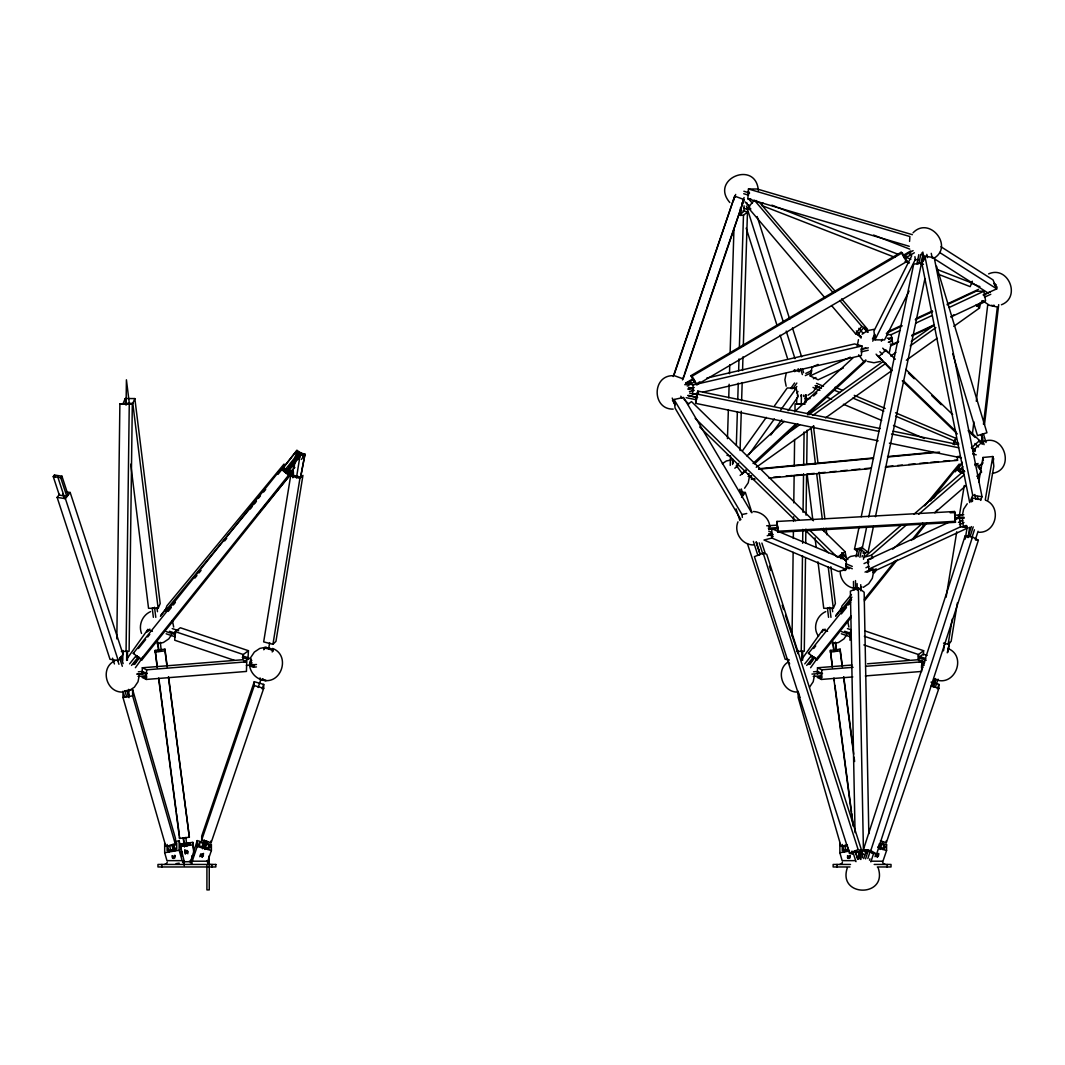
<?xml version="1.0" encoding="UTF-8"?>
<svg xmlns="http://www.w3.org/2000/svg" width="1065" height="1065" viewBox="0 0 1065 1065"><rect width="100%" height="100%" fill="white"/><g stroke="black" fill="none" stroke-linecap="round" stroke-linejoin="round"><path stroke-width="1.5" d="M116.831 638.894L119.879 403.928L132.313 403.888L129.105 651.234L126.056 651.487L129.264 404.141L132.313 403.888M122.768 660.407L122.901 650.449M126.083 404.713L126.415 379.806L129.464 404.527M126.629 660.42L126.748 651.381L121.357 651.381M127.401 660.353L127.52 651.314M792.054 635.805L793.132 552.336M793.318 538.411L793.425 530.689M793.545 521.411L793.598 516.778M793.784 502.866L794.144 475.03M794.264 465.764L794.61 439.486M794.969 411.649L795.062 403.928L804.448 404.141M805.153 404.034L796.647 403.835L796.727 397.817M797.512 396.247L797.539 394.742M798.044 653.764L798.084 650.449M801.279 404.713L801.399 394.756M802.477 555.637L801.239 651.487L804.288 651.234L805.499 558.486M802.651 543.27L802.824 529.358M803.05 512.345L803.543 473.699M803.662 464.433L804.088 431.964M801.825 660.42L801.932 651.381L802.704 651.314L802.584 660.353M805.167 402.53L805.26 394.995M805.939 402.464L806.032 394.942M805.699 543.017L805.872 529.105M806.059 515.194L806.578 475.003M806.724 464.18L807.164 430.167M167.245 862.171L166.446 863.782L164.596 864.447M842.428 862.171L841.656 863.755L839.752 864.447M142.204 672.587L142.324 667.768L242.434 659.768L246.694 661.818L246.441 671.443L146.331 679.443L142.084 677.407L146.77 677.02M142.364 673.892L142.43 671.469L138.357 671.802M142.43 671.469L146.278 673.32L146.225 675.756L138.064 676.408M146.331 679.443L146.571 669.818L142.324 667.768M817.388 672.587L817.507 667.768L851.92 665.026M817.561 673.892L817.614 671.469L813.54 671.802M852.799 676.941L821.514 679.443L821.754 669.818L817.507 667.768M867.562 663.775L917.631 659.768L921.877 661.818L921.624 671.443L865.312 675.942M727.462 438.647L728.354 409.945M728.726 397.857L729.152 384.252M729.485 373.682L729.765 364.616M730.137 352.528L733.971 228.642M730.217 465.418L730.51 455.807M732.534 464.513L732.693 459.028M740.495 207.662L740.282 214.531L743.916 211.283L744.076 205.785M733.199 463.102L733.306 459.774M740.867 215.609L741.12 207.302M736.341 445.064L737.366 411.822M737.752 399.734L738.258 383.12M738.631 371.033L739.004 358.945M739.336 348.362L743.463 215.41L747.47 211.815L742.971 210.87M740.068 450.535L741.293 411.25M741.613 400.666L742.185 382.535M742.558 370.447L742.971 356.855M743.303 346.285L747.47 211.815M244.111 662.217L247.959 659.328L248.438 650.702L180.344 627.751L175.206 631.598L174.727 640.225L234.313 660.313M243.06 658.862L243.299 654.536L248.438 650.702M692.41 390.828L692.543 388.432L688.536 387.327M703.113 392.066L861.399 355.51L861.944 345.965L693.102 384.958L692.556 394.503L698.587 393.105M849.923 640.225L850.402 631.598M918.256 658.862L918.496 654.536L923.621 650.702L864.82 630.879M927.056 655.401L923.209 654.11L918.549 657.584L918.429 659.768L924.859 661.924M923.382 655.015L923.621 650.702M909.27 246.308L747.856 198.796L748.455 189.011L757.242 189.011L912.346 234.673M748.642 192.672L748.495 195.135L743.716 193.724M909.577 241.409L909.869 236.523L748.455 189.011M251.926 662.483L249.849 662.71L249.756 665.239A15.083 5.045 -30 0 0 249.876 665.439L250.714 666.064M972.372 434.413L973.863 421.78M976.299 401.265L987.708 304.949L997.346 307.013L983.448 424.243M993.925 305.069L993.831 305.855L991.409 305.336M981.224 443.053L982.25 434.374M984.473 424.762L998.704 304.643M293.66 472.993L290.639 475.935L263.667 641.889L272.946 644.298L275.955 641.356L302.939 475.403L299.931 478.345L272.946 644.298M263.787 649.783L264.027 648.332A16.095 3.821 -75.4 0 1 264.786 647.587L266.197 647.64A16.667 15.07 45.6 0 1 271.655 649.011L273.186 649.77L272.946 651.221M294.925 458.256L296.589 451.959L304.989 454.143L300.61 477.133L292.209 474.95L294.472 461.038M264.546 649.038L264.786 647.587M293.421 471.422L292.209 474.95M293.873 468.64L295.231 460.306M296.363 453.344L296.589 451.959M292.888 477.772L293.394 474.577M268.58 649.184L269.645 642.661M296.429 477.892L300.41 453.424L290.918 464.912M272.187 651.966L273.079 649.863M300.61 477.133L304.989 454.143M946.119 597.212L956.756 531.781M959.339 515.833L964.278 485.507M943.497 650.808L944.828 642.661M943.497 643.1L948.13 644.298L952.23 619.111M965.236 539.103L967.166 527.242M947.238 652.818L949.581 642.341L947.996 652.073M957.408 602.83L951.152 641.356L948.13 644.298M968.005 537.625L969.696 527.255M977.643 478.358L978.123 475.403M978.708 482.072L982.995 457.471L992.806 456.526L993.831 466.164L987.947 499.991M985.298 499.565L992.806 456.526M993.073 458.176L992.979 462.609L993.685 458.616M139.275 675.343L138.011 681.746L134.39 687.165L128.971 690.786M737.952 521.837C733.545 532.407 741.932 544.974 753.394 544.947M749.494 476.388L748.229 482.778L744.595 488.209M786.156 373.416L784.892 379.806L786.156 386.209M857.218 346.045L858.483 339.642M814.472 675.343L813.194 681.746L809.573 687.165M889.368 352.435L890.633 346.045M873.593 571.932L872.315 578.322L868.694 583.74L863.276 587.361M847.287 867.908C837.37 897.542 888.09 897.542 878.172 867.908M962.334 515.567L963.612 509.177L967.233 503.745M857.352 551.39L854.503 549.127L859.215 526.469M861.226 516.751L913.69 264.2L921.545 262.895L923.448 264.4M856.06 556.795L857.711 548.861L859.695 548.528L864.86 552.629L863.475 559.258M918.815 254.655L916.898 263.92L918.869 263.588L920.799 254.322M858.044 556.476L859.695 548.528M860.879 550.419L861.558 547.184M859.921 557.275L861.958 547.503M920.812 264.16L922.157 257.65M873.446 526.456L868.055 552.362L862.357 547.823L866.724 526.776M868.747 517.071L921.545 262.895M862.051 556.928L862.331 555.611M875.457 516.738L924.886 278.75M843.387 367.971L818.12 379.779L810.159 375.905L812.062 367.212L818.013 364.43M880.249 428.556L697.801 391.095L695.711 400.254L695.711 403.369L878.172 440.817M695.711 403.369L697.801 391.095M953.801 326.369L979.467 308.065L980.519 303.565L976.672 306.307M981.903 441.869L982.928 437.782M197.225 840.591L197.225 846.462L192.206 861.199L207.755 861.199L211.389 850.536L211.389 844.665L197.225 840.591L190.555 861.718L184.298 861.718L179.16 840.818L175.938 841.363M293.221 469.385L290.758 472.367L283.41 467.548L296.935 450.362L304.284 455.181L301.422 459.468M283.41 467.548L296.935 450.362M290.758 472.367L291.983 470.078M261.245 510.029L290.545 474.551L291.344 471.968M964.73 471.569L958.593 467.548L962.281 462.277M866.937 851.574L863.422 849.564L965.143 535.881L972.491 536.96L978.349 540.301L876.641 853.997L871.756 853.158M863.715 858.576L866.457 850.123L868.308 850.402L873.62 853.438L870.877 861.878M968.165 536.441L971.36 526.589M865.565 858.856L868.308 850.402M970.015 536.707L973.21 526.856M867.855 858.51L870.411 850.602M971.879 537.692L974.435 529.784M876.641 853.997L870.784 850.642L972.491 536.96M869.479 860.201L869.932 858.789M975.327 539.742L978.069 531.302M263.002 678.671L262.549 680.042C281.426 685.208 290.971 655.321 272.587 648.425M673.226 376.544L734.717 196.146L743.982 199.541L683.131 378.874L673.852 375.492L734.717 196.146M733.505 200.659L734.211 198.556M734.451 197.864L734.93 196.466M734.025 199.328L734.264 198.623M734.743 197.225L735.689 194.429M742.132 203.029L741.666 204.427L742.425 202.39M742.891 200.992L744.076 197.504M682.492 379.925L683.916 375.732M684.396 374.321L706.268 309.875M706.734 308.477L710.541 297.268M711.021 295.87L723.375 259.434M723.854 258.036L727.661 246.827M728.141 245.429L743.982 199.541M198.583 845.251L199.594 842.255L209.02 844.971L209.02 848.872L199.594 846.156L199.594 842.255M254.282 681.693L201.698 836.105L201.698 840.005L211.11 842.721L263.707 688.309L263.707 684.409L254.282 681.693L254.282 685.607L201.698 840.005M202.07 846.555L204.32 839.952M199.821 856.699L200.713 854.05M202.51 848.765L205.212 840.844L207.582 841.523L204.893 849.444M249.49 663.868C249.663 672.84 257.224 680.402 266.197 680.575L260.219 679.364L260.446 678.671M203.495 847.966L205.092 843.24M258.156 687.471L260.832 679.603M204.893 845.916L205.332 844.598M202.19 857.378L203.535 853.411M207.489 849.457L209.02 844.971M262.19 688.855L263.707 684.409M210.351 847.727L211.389 844.665M934.351 678.938L932.993 686.432L935.363 687.111L938.065 679.19M875.004 856.699L875.896 854.05M878.146 847.447L878.598 846.129M879.051 844.798L879.504 843.48M932.993 686.432L935.696 678.498M933.872 685.9L935.483 681.174M880.076 845.916L880.529 844.598M877.374 857.378L878.732 853.411M880.076 849.444L882.779 841.523M882.672 849.457L884.203 844.971L881.061 844.066M937.373 688.855L938.891 684.409L935.749 683.504M880.396 840.844L886.293 842.721L938.891 688.309L938.891 684.409M885.534 847.727L886.573 844.665L881.86 843.307M886.573 844.665L886.573 850.536L882.952 861.199L871.277 861.199M146.877 632.29L147.862 629.468L152.401 631.319M822.06 632.29L823.045 629.468L827.585 631.319M762.833 202.709L761.741 205.505L894.933 257.344M972.318 281.213L970.202 286.645L938.358 274.251M953.295 443.945L955.891 438.327L895.505 412.781M953.574 443.892L955.891 438.327M924.913 256.199L921.891 263.468L969.696 502.547L972.718 495.278L924.913 256.199L934.218 257.65L982.023 496.729L980.519 500.364M980.652 500.364L980.452 499.379L972.039 498.061L971.666 501.881M125.244 398.523L123.207 403.289L132.806 403.342L134.842 398.576L125.244 398.523L126.029 404.94M130.729 464.154L148.541 608.288L158.139 608.341L160.189 603.575L134.842 398.576M817.987 561.841L823.738 608.288L833.336 608.341L835.373 603.575L830.82 566.74M911.733 255.773L873.952 330.989L874.964 339.855L884.536 339.908L909.097 291.025M872.461 338.936L874.791 334.304L875.044 336.54L872.714 341.173M874.964 339.855L915.261 259.62L914.928 256.665M881.381 341.226L882.379 339.242M250.235 661.937L250.821 661.152M749.334 207.089L747.71 209.592L743.503 207.995M794.876 370.021L799.083 371.605L800.694 369.102M171.505 634.807L168.789 638.88L163.371 642.501L156.981 643.766M250.754 657.464L254.375 652.046L259.793 648.425L266.197 647.161M817.028 386.209L813.407 391.627L807.989 395.248M846.702 634.807L843.973 638.88L838.554 642.501L832.164 643.766M127.414 658.17L147.862 629.468M148.315 631.226L149.832 629.096M134.643 664.467L139.289 657.944M135.401 667.715L142.843 657.291M742.638 450.562L766.307 417.347M774.495 405.845L787.235 387.966L796.207 388.259L798.111 396.686L788.1 410.744M794.583 383.001L790.683 388.472L792.946 388.552L796.846 383.067M794.903 389.204L796.82 386.515M748.881 454.688L774.361 418.918M780.738 409.985L796.207 388.259M796.9 393.052L798.018 391.494M770.807 435.013L781.737 419.69M802.597 658.17L823.045 629.468M823.884 630.693L825.016 629.096M809.826 664.467L814.472 657.944M810.598 667.715L818.027 657.291M53.25 476.588L54.448 475.03L61.943 476.201L68 494.732L66.789 496.29L59.307 495.119L53.25 476.588L60.745 477.759L61.943 476.201M66.043 491.83L70.17 492.483L123.047 654.376L118.268 660.553L109.988 659.262L57.124 497.368L59.507 494.28M118.268 660.553L65.404 498.66L70.17 492.483M741.546 497.422L745.367 492.483L741.227 491.83M285.899 472.354L289.707 475.443L141.991 659.781L140.9 659.501L133.271 653.324L280.987 468.986L284.621 471.329M138.463 648.492L145.652 639.533M147.702 636.963L149.752 634.407M168.217 611.363L171.292 607.529M173.342 604.96L175.392 602.404M194.882 578.082L196.932 575.526M198.995 572.957L201.045 570.401M224.635 540.953L226.685 538.397M250.275 508.95L252.325 506.394M254.389 503.838L256.439 501.269M277.978 474.391L282.079 469.266M129.584 663.868L136.174 655.641L137.172 655.907L136.227 657.078M288.642 466.869L289.587 465.698M292.409 462.17L293.354 460.999M286.884 470.291L300.41 453.424M131.514 665.425L138.104 657.198L139.089 657.464L133.445 664.507M300.929 455.501L301.861 454.329L300.876 454.076L285.819 472.86L286.805 473.126L296.216 461.371M297.162 460.2L299.984 456.672M140.9 659.501L288.615 475.163L289.707 475.443M851.028 617.54L817.175 659.781L808.455 653.324L851.547 599.555M859.748 589.318L861.798 586.762M873.087 572.677L876.162 568.83M930.53 500.989L956.17 468.986L959.805 471.329M813.66 648.492L815.71 645.923M841.35 613.919L846.475 607.529M848.525 604.96L850.589 602.404M874.179 572.957L876.229 570.401M955.212 471.835L957.262 469.266M804.767 663.868L811.357 655.641L812.355 655.907L811.41 657.078M962.84 466.616L959.072 471.316L960.071 471.569M806.698 665.425L813.287 657.198L814.272 657.464L808.628 664.507M962.88 470.517L961.003 472.86L961.988 473.126L963.878 470.77M816.083 659.501L850.962 615.969M864.301 599.329L895.079 560.936M911.48 540.448L924.819 523.807M864.367 600.9L897.196 559.937M913.61 539.449L926.936 522.809M935.15 512.571L937.2 510.015M160.882 615.064L166.619 608.115L160.482 616.369M256.266 500.896L165.235 611.097L166.846 605.918L284.036 464.06L282.425 469.226L290.545 474.551M258.356 498.367L260.446 495.824M263.588 492.03L265.678 489.501M287.976 474.444L291.104 470.65M302.646 457.165L304.284 455.181M294.046 468.4L294.859 467.402M257.064 515.087L260.193 511.293M851.441 594.523L842.029 605.918L840.418 611.097L851.92 597.159M924.686 505.862L959.219 464.06L957.608 469.226L963.026 472.78M836.065 615.064L841.816 608.115L835.666 616.369M958.593 467.548L961.868 463.568M872.847 571.825L874.951 569.296M933.539 498.367L935.629 495.824M922.836 526.496L924.926 523.953M824.829 297.681L748.069 207.529L754.366 200.193L833.043 292.582M831.552 305.562L855.541 333.744L861.825 326.396L867.496 329.192L841.656 298.866M861.053 338.084L857.951 334.437L863.648 327.794L868.175 332.134M738.684 463.421L736.341 465.565L742.212 473.486L745.62 471.196M746.845 455.873L784.173 421.394M794.676 411.702L853.012 357.827M734.837 468.241L737.313 465.951M736.567 467.082L737.805 465.951M813.593 395.98L816.842 392.972M740.148 475.403L745.46 470.477M753.035 463.475L795.289 424.456M807.203 413.446L865.818 359.903M741.866 474.245L746.206 470.251L744.488 471.396M754.446 463.914L797.778 423.897M807.536 414.884L866.031 360.862M895.292 359.224L885.92 350.199L878.612 356.802L891.751 370.66M982.542 444.118L979.574 440.551L972.265 447.167L975.234 450.735M979.973 444.092L974.462 449.084L975.141 449.723M901.922 524.619L864.474 557.075L871.37 555.278L906.635 524.726M914.036 514.129L963.612 471.169M918.749 514.222L963.918 475.083M974.928 465.538L977.138 463.634L981.624 472.115L976.818 476.281M976.379 464.926L978.043 463.488M977.976 467.003L982.968 462.676M982.636 463.302L978.482 466.896L979.614 469.026L981.278 467.588M892.683 549.181L922.729 523.141M934.75 512.731L965.995 485.653M919.295 662.217L921.864 660.287M687.697 404.447L691.518 401.612L813.447 520.772M821.341 528.506L845.051 551.67L837.436 557.354L809.214 529.771M841.017 558.726L840.338 555.477L842.255 554.053L847.913 559.578M808.655 414.631L883.071 361.554M890.766 356.069L895.891 352.409M911.294 341.426L934.378 324.945M784.506 435.612L799.895 424.629M812.728 415.47L885.854 363.311M910.229 345.925L935.882 327.621M951.285 316.638L953.854 314.814M743.357 471.995L745.646 470.371M977.124 305.242L981.69 301.994M756.243 467.295L813.966 426.12M825.508 417.879L892.23 370.301M906.342 360.236L937.133 338.271M150.578 611.616C142.364 615.224 138.264 625.088 141.538 633.449M114.82 660.819C99.644 667.755 105.981 692.676 122.568 692.064M913.051 232.809C929.306 215.716 954.107 246.161 933.978 258.249M862.104 334.224L867.536 330.603L873.926 329.338M722.323 463.674L726.397 460.945L731.189 460M1001.433 304.763C1021.362 297.082 1008.169 265.225 988.639 273.878M845.064 560.11L850.482 556.489L856.886 555.224M825.774 611.616C816.602 615.45 812.302 628.11 818.532 636.164M788.646 661.724C774.867 669.499 782.043 692.676 797.752 692.064M690.892 375.705L901.11 252.285L902.255 252.804L907.167 261.311L696.949 384.731L695.804 384.212L690.892 375.705L692.05 376.225L696.949 384.731M692.05 376.225L902.255 252.804M686.299 382.721L692.783 378.914L695.059 381.523L687.284 386.089M910.761 250.927L902.987 255.493L904.039 255.959L913.104 250.634M684.755 384.705L693.834 379.38M686.06 384.838L690.346 382.322M690.133 383.347L691.425 382.575M906.821 256.119L904.225 257.637L905.277 258.103L914.342 252.778M909.417 254.588L910.708 253.829M695.804 384.212L699.945 381.776M886.293 333.292L902.228 325.823M915.261 319.726L932.647 311.579M947.131 304.79L976.112 291.224L983.914 291.224L985.578 300.716L950.805 316.997M887.291 334.65L891.192 334.65L899.885 330.576M915.82 323.121L931.755 315.653M949.141 307.505L983.914 291.224M888.876 339.043L891.871 337.645M983.075 294.925L987.561 292.822M888.782 339.442L891.445 338.204L891.871 340.587L888.317 342.251M990.37 291.863L984.167 294.779L984.579 297.162L990.796 294.26M889.408 342.105L892.297 340.747M890.26 344.141L892.856 344.141L898.647 341.426M911.693 335.315L933.419 325.145M887.864 331.748L901.243 325.491M916.1 318.541L932.447 310.9M947.304 303.938L978.522 289.347M805.819 373.402L811.73 370.647L811.25 372.843L805.34 375.599M810.159 375.905L850.283 357.134M813.394 378.714L815.923 377.529M890.939 345.726L898.367 342.238M911.746 335.981L932.554 326.249M978.629 304.697L984.579 301.914L981.917 300.623M947.996 522.702L867.789 559.711L868.907 569.096L876.482 570.081L968.138 527.787L960.577 526.802L868.907 569.096M955.159 519.401L958.021 518.069M864.008 563.598L868.774 561.401M963.293 517.79L962.334 518.229L963.359 526.722L967.166 526.097M867.815 562.959L868.774 562.52M958.42 522.369L962.72 520.386M865.938 567.752L868.947 566.367M959.445 524.606L963.971 522.529M865.02 572.091L871.689 569.016L873.593 569.269L866.923 572.344M963.359 526.722L966.208 525.404M940.981 246.761L993.033 279.922L996.76 288.868L987.814 292.848L934.498 258.888M868.827 833.709L864.154 592.246L858.363 587.747L850.376 591.168L855.049 832.644M859.442 852.293L863.435 850.576L866.338 852.825M864.673 855.115L860.733 852.067L858.709 852.932L858.829 859.109M857.325 852.426L861.692 850.669L766.707 554.186L763.166 553.148L754.433 556.649L849.417 853.145L852.959 854.17L851.96 851.081M849.417 853.145L858.15 849.644L861.692 850.669M974.834 464.234L977.138 463.634M868.042 559.764L871.17 558.939M769.183 529.358L771.806 528.706L846.276 560.137L846.356 569.482L838.475 571.466L764.004 540.022L771.885 538.038L846.356 569.482M767.199 535.722L771.486 534.643L771.459 532.287L768.744 531.142M685.714 382.934L688.736 382.228M706.814 378.062L854.556 343.942L861.944 345.965M687.764 389.031L694.234 387.54M860.973 349.027L865.832 347.909M688.562 389.351L692.543 388.432M868.361 347.829L861.385 349.44L861.252 351.849L868.228 350.239M689.428 391.521L694.22 390.376M740.881 519.6L675.077 408.148L674.078 399.481L683.57 397.431L751.504 512.491M674.078 399.481L742.012 514.528L746.751 513.503M673.187 375.692C651.833 375.16 651.833 409.639 673.187 409.106M880.316 361.474L873.926 362.752L867.536 361.474M982.809 441.829C1004.375 432.257 1015.637 469.878 992.407 473.339M979.055 532.274C996.56 532.793 1001.819 506.354 985.445 500.124M124.592 690.945L132.619 689.561L175.472 838.408L175.472 844.678L165.834 846.342L122.981 697.495L122.981 691.225L124.778 697.429M128.692 689.348L129.011 696.164L126.589 696.577L124.951 690.892M122.981 697.495L132.619 695.831L132.619 689.561M179.16 850.243L182.155 860.64L166.952 860.64L164.676 852.732L179.16 850.243L179.16 840.818M176.071 863.662L179.16 863.129M847.048 845.011L844.625 845.424L846.262 851.108M847.447 845.237L841.017 846.342L798.178 697.495L798.178 691.225M848.712 849.63L842.282 850.735L842.282 844.465L844.492 852.12M855.448 860.64L842.135 860.64L839.859 852.732L849.524 851.068M854.503 549.127L862.357 547.823M862.876 552.961L864.86 552.629M864.141 553.015L868.055 552.362M157.194 667.622L155.171 650.409L158.432 649.983M160.056 649.783L164.955 649.157L167.245 666.623M155.171 652.086L164.955 650.848L164.955 649.157M832.391 667.622L830.354 650.409L833.615 649.983M835.253 649.783L840.139 649.157L842.428 666.623M830.354 652.086L840.139 650.848L840.139 649.157M185.696 837.596L183.22 837.915L184.378 846.742M158.618 678.485L179.559 838.448L189.357 837.21L168.576 676.821M179.732 844.026L192.818 842.362L193.817 850.083M180.557 846.036L190.342 844.785L190.342 843.107L180.557 844.345L181.862 855.994M179.732 846.568L192.818 844.904L192.818 842.362M189.344 861.172L192.432 860.773L191.807 855.98M758.693 468.76L873.38 457.91M887.518 456.565L933.086 452.266M758.879 469.199L873.566 458.349M887.717 457.018L939.556 452.106M747.95 473.912L749.254 473.792M748.908 475.909L751.517 475.656M748.123 476.401L750.732 476.148M957.049 456.632L959.658 456.392M751.304 476.055L751.544 479.33L754.686 479.037M773.536 477.253L779.82 476.654M786.103 476.068L792.387 475.469M795.528 475.176L801.812 474.577M808.095 473.992L814.379 473.393M819.091 472.94L825.388 472.354M830.101 471.902L836.384 471.316M841.097 470.863L847.381 470.264M852.093 469.825L859.948 469.079M864.66 468.64L870.944 468.041M886.652 466.55L892.936 465.964M897.649 465.512L902.361 465.072M908.645 464.473L914.928 463.874M919.641 463.435L927.495 462.689M930.637 462.396L938.491 461.651M943.217 461.198L949.501 460.613M769.01 478.145L869.559 468.64M885.268 467.149L957.542 460.306L957.302 457.031M249.756 665.239L253.843 664.866M796.647 403.835L797.419 403.781M146.571 669.818L246.694 661.818M136.759 674.078L146.278 673.32M249.769 662.803A8.387 2.995 -55.1 0 0 249.942 663.042L251.22 663.868A16.667 3.634 1.5 0 0 253.67 664.733L256.492 664.507M137.425 674.158L147.329 673.373M246.388 665.452L254.642 664.786M256.425 666.943L253.603 667.169A16.095 14.138 -64.3 0 1 253.67 664.733M821.754 669.818L853.052 667.316M865.565 666.317L921.877 661.818M921.811 663.136L924.527 662.923M811.956 674.078L822.526 673.373M924.3 665.106L921.584 665.319L921.518 667.742L922.876 667.635M813.247 676.408L821.408 675.756L821.461 673.32L817.614 671.469M821.954 677.02L817.268 677.407L821.514 679.443M776.984 521.477L954.52 511.506L954.946 512.518L955.465 522.316L777.916 532.287L776.984 521.477L777.916 532.287M950.193 512.784L954.946 512.518M766.667 525.777L777.197 525.191M963.758 514.715L954.733 515.22L955.119 516.139M768.557 526.616L770.062 526.523M958.127 515.966L959.632 515.886M768.304 528.173L777.317 527.668L777.703 528.573L768.677 529.079M963.892 517.191L954.866 517.697L955.252 518.602L964.264 518.096M777.49 531.275L955.039 521.317L955.465 522.316M747.856 198.796L750.785 198.796M887.212 338.204L891.445 338.204M954.267 460.306L957.542 460.306M751.544 479.33L754.805 479.33M180.597 852.107L182.421 852.107M206.916 860.746L209.246 860.746L209.246 889.901L206.916 889.901L206.916 865.605M207.169 861.479L208.234 863.675L210.204 864.447M882.352 861.479L883.418 863.675L885.388 864.447M182.554 862.504L184.431 862.504M190.262 862.757L191.74 862.757M850.509 864.447L833.15 864.447L833.15 866.963L849.963 866.963M874.205 864.447L891.019 864.447L891.019 866.963L877.32 866.963M805.233 398.55L810.026 398.576M829.835 608.088L827.425 608.088L828.557 617.327M154.651 608.088L152.228 608.088L153.373 617.327M915.261 259.62L918.456 259.647M119.879 403.928L129.264 404.141M796.54 651.381L801.932 651.381M961.975 517.736L959.459 517.417L960.577 526.802M975.899 539.942L978.349 540.301M863.422 849.564L870.784 850.642M972.718 495.278L982.023 496.729M57.124 497.368L65.404 498.66M789.311 659.914L785.185 659.262L747.417 543.616M753.394 511.52C761.608 511.759 769.303 518.229 769.782 526.643M855.288 588.319C846.875 587.84 840.418 580.159 840.178 571.932M934.99 679.297C954.506 687.963 967.699 656.107 947.77 648.425M893.056 431.179L958.673 444.651M697.801 394.21L878.665 431.338M891.472 433.974L958.686 447.766M689.654 393.158L697.016 394.676L697.016 397.485L688.19 395.674M973.264 451.374L974.741 451.68M689.122 395.461L690.599 395.767M972.744 453.69L974.209 453.983M687.844 395.408L697.628 397.418M973.277 454.196L976.219 454.808M686.18 397.684L696.497 399.801L696.483 396.979M889.382 443.12L961.402 457.91M738.95 214.464L743.463 215.41M726.956 455.274L729.951 455.9M295.83 452.705L304.231 454.888M284.887 471.569L283.889 471.316L298.959 452.519L300.876 454.076M290.639 475.935L299.931 478.345M808.455 653.324L809.546 653.604M133.271 653.324L134.363 653.604M688.669 383.746L693.102 384.958M931.036 682.146L934.178 683.051M931.036 686.046L938.891 688.309M877.919 847.061L884.203 848.872L884.203 844.971M878.705 848.273L886.573 850.536M254.282 685.607L263.707 688.309M197.225 846.462L211.389 850.536M854.982 852.506L852.852 851.88L855.994 861.678M743.876 191.261L749.6 193.031M847.394 628.563L851.255 629.854M864.327 636.284L918.496 654.536M844.652 631.265L850.882 633.369M917.977 655.973L925.778 658.609M841.47 631.612L850.456 634.647L850.336 636.817L841.35 633.782M918.549 657.584L926.27 660.194M863.848 644.924L909.497 660.313M172.211 628.563L178.64 630.72M175.206 631.598L243.299 654.536M169.455 631.265L175.698 633.369M242.793 655.973L250.595 658.609M166.273 631.612L175.272 634.647L175.153 636.817L166.153 633.782M242.287 657.424L247.959 659.328M251.806 660.433L250.235 659.901A16.667 8.027 3.2 0 1 251.034 658.876M250.981 662.457L250.115 662.164A9.226 4.753 64.6 0 1 250.195 661.871M873.593 235.059L909.79 249.143M771.885 205.146L776.239 206.836M777.676 207.395L897.835 254.176M906.515 257.544L910.868 259.234M936.92 269.378L971.666 282.904M971.493 283.33L977.111 285.513M978.522 286.059L979.92 286.605M905.064 261.284L909.404 262.975M835.12 387.234L842.482 390.349M854.263 395.341L885.201 408.428M833.735 389.963L839.633 392.453M883.804 411.143L852.879 398.07M895.585 416.135L954.493 441.056M816.549 383.347L823.485 386.289M958.633 443.466L954.48 441.709L953.215 444.172L954.613 444.757M815.644 385.543L817.041 386.129M818.426 386.715L819.81 387.301M815.337 385.623L821.434 388.206M815.297 385.823L820.849 388.166M813.008 387.42L819.943 390.349M825.721 396.766L831.619 399.255M843.4 404.247L881.687 420.449M893.468 425.428L924.393 438.514M852.28 566.407L845.93 563.731L845.943 566.074L852.293 568.763M770.567 533.498L773.23 534.617M768.757 533.485L771.486 534.643M768.611 534.657L773.177 536.587M846.236 567.432L849.271 568.71M843.347 569.788L845.157 570.56M906.009 260.792L907.167 261.311M694.021 381.057L695.059 381.523M755.777 200.886L760.024 202.989L835.453 291.584M748.069 207.529L750.905 208.94M857.951 334.437L860.933 336.966M855.541 333.744L861.199 336.54M965.143 535.881L967.486 537.213M866.457 850.123L870.438 852.399M996.308 284.914L994.004 283.45L994.95 285.713L997.253 287.177M939.623 252.472L996.76 288.868M296.523 451.666L303.884 456.486M287.497 468.653L289.946 470.264M983.221 301.142L988.639 304.763M956.17 468.986L961.256 473.1M813.367 656.692L817.175 659.781M299.944 452.771L301.861 454.329M280.987 468.986L288.615 475.163M138.184 656.692L141.991 659.781M136.174 655.641L138.104 657.198M905.822 369.395L952.656 414.578M969.043 430.38L979.574 440.551M882.699 348.162L885.401 350.771M981.078 443.093L981.757 443.746M883.937 349.666L885.295 350.971M908.418 373.096L914.276 378.741M931.835 395.674L941.207 404.713M968.125 430.686L975.154 437.462M978.668 440.857L980.998 443.12M879.863 351.77L882.246 354.073M974.941 443.506L978.509 446.954M876.082 354.152L882.06 360.223M877.32 355.657L890.327 368.104M903.2 380.524L955.877 431.352M902.281 380.831L957.302 433.921M971.36 447.473L974.861 450.854M841.67 552.629L846.182 557.035L845.051 551.67M684.01 399.375L688.722 403.981M840.338 555.477L845.996 561.002M840.285 555.717L843.853 559.192M695.179 418.319L799.043 519.84M699.692 426.998L795.661 520.785M804.687 529.611L828.397 552.788M976.272 304.577L979.467 308.065M748.309 191.367L749.081 192.272M756.057 200.473L757.614 202.297L755.405 200.673M747.657 191.567L748.429 192.472M863.648 327.794L867.522 332.347M839.766 300.476L861.825 326.396M749.174 199.528L752.396 203.322M858.869 328.366L863.169 333.412M856.406 330.909L859.282 334.29M746.485 202.563L747.257 203.482M748.815 205.305L749.587 206.211M745.061 201.857L749.72 207.329M885.92 350.199L887.904 352.582M858.656 354.831L863.542 361.421M729.818 202.51C709.317 178.933 756.177 159.524 758.347 190.688M680.815 396.233L681.959 398.177M672.215 398.07L675.157 404.806L672.468 400.254M901.11 252.285L905.183 259.381M871.37 555.278L872.874 558.1M745.367 492.483L751.97 512.718M761.888 543.07L765.189 553.188M769.436 566.207L770.847 570.534M782.176 605.226L783.6 609.566M785.491 615.344L788.313 624.023M788.792 625.461L791.149 632.69M791.628 634.141L794.45 642.807M794.929 644.258L797.765 652.925M741.293 488.941L743.184 494.732L741.986 496.29L739.709 489.341M788.113 659.328L788.486 660.486M789.245 662.803L789.631 663.961M736.088 508.924L739.869 520.492M123.141 663.575L120.864 656.626L119.666 658.183L122.315 666.291M60.745 477.759L66.789 496.29M57.603 476.388L64.819 498.5M117.416 659.555L118.96 664.294M62.848 494.08L64.259 498.407M54.448 475.03L55.207 477.346M112.544 658.17L114.434 663.961M763.166 553.148L858.15 849.644M759.225 542.844L762.82 554.04M860.493 858.936L858.257 851.933L855.049 851.002L857.751 859.402M756.576 542.325L757.481 545.12M758.826 549.327L759.265 550.725M756.43 542.498L759.971 553.56M855.142 850.602L857.671 858.51M756.03 541.912L760.064 554.506L757.867 555.398L753.381 541.393M757.162 216.541L789.711 319.247M792.466 327.927L801.639 356.855M802.531 369.289L803.596 372.683M748.589 204.933L749.134 206.623M800.494 368.65L802.371 374.574M746.445 206.117L783.028 320.978M786.236 331.108L794.956 358.586M798.164 368.716L799.083 371.605M794.224 369.994L794.756 371.698M746.179 228.11L776.904 325.025M780.113 335.156L787.461 358.306M936.574 266.277L986.949 432.763L977.497 435.612L952.762 353.86M983.408 433.828L986.03 442.481M981.038 434.547L984.087 444.651M847.381 846.143L848.685 850.682M850.003 855.235L850.323 856.366M848.219 857.924L847.567 855.648A1.358 1.052 0 0 0 848.752 856.819A1.358 1.052 0 0 0 850.15 855.767M798.617 692.769L799.961 697.429M840.738 846.369L839.859 843.307L839.859 852.732M132.619 695.831L175.472 844.678M173.169 843.866L175.139 850.695M127.387 690.479L129.011 696.164M173.502 850.682L171.864 845.011L169.442 845.424L171.079 851.108M174.806 855.235L175.139 856.366M127.161 691.318L129.011 697.708M172.384 855.648L173.036 857.924M169.308 852.12L167.099 844.465L167.099 850.735L176.737 849.085L176.737 842.814M165.554 846.369L164.676 843.307L164.676 852.732M842.255 554.053L842.934 557.288M931.249 253.324L932.248 258.302M977.51 496.516L978.109 499.512M926.816 254.362L927.469 257.61M974.834 494.48L975.806 499.339M922.823 252.019L924.22 258.981L923.462 260.818L921.864 252.844M972.039 498.061L972.625 501.056M847.607 620.669L848.872 627.059M172.41 620.669L173.688 627.059M891.192 334.65L892.856 344.141M193.657 851.068L194.136 854.623M843.76 676.821L852.919 746.711M840.139 650.848L842.242 666.863M843.573 677.047L853.677 754.22M854.05 757.135L854.623 761.502M835.519 642.341L836.478 651.234L835.319 642.395M833.056 642.648L834.015 651.54L832.67 641.236M830.354 650.409L832.258 664.959M833.975 678.072L834.361 680.974M834.933 685.341L847.128 778.528M847.314 779.979L851.507 812.023M851.707 813.474L852.839 822.207M833.815 678.485L853.118 826.027M192.818 844.904L193.684 851.574M164.955 650.848L167.059 666.863M168.39 677.047L189.357 837.21M191.807 863.835L191.394 859.455M160.336 642.341L161.294 651.234L161.294 649.703M185.882 837.543L186.854 846.435M187.427 850.855L187.813 853.797M157.86 642.648L158.059 644.125M158.246 645.603L158.831 651.54L157.474 641.236M183.42 837.862L184.578 846.688M184.764 849.697L185.35 854.103M184.205 865.632L183.686 860.879M155.171 650.409L157.074 664.959M158.792 678.072L161.268 696.989M161.454 698.454L171.944 778.528M172.131 779.979L176.324 812.023M176.51 813.474L179.373 835.319M813.394 425.8L817.947 462.636M819.131 472.248L824.882 518.695M826.067 528.307L826.853 534.71M808.974 411.343L809.373 414.551M811.157 428.955L815.51 464.194M816.695 473.805L822.247 518.655M823.431 528.253L823.831 531.462M828.184 566.7L833.336 608.341M805.846 394.822L806.338 398.789M832.178 607.742L832.67 611.709M803.516 395.168L803.676 396.486M829.715 607.276L830.98 617.341M801.093 395.155L801.253 396.486M807.097 473.752L812.848 520.199M815.018 537.825L816.203 547.423M132.806 403.342L158.139 608.341M156.981 607.742L157.474 611.709M154.531 607.276L155.796 617.341M742.012 514.528L742.345 517.417M982.995 457.471L983.341 460.692M954.52 511.506L955.039 521.317M777.57 526.11L777.703 528.573M860.733 584.658L860.853 590.835M858.363 587.747L863.435 850.576M857.112 583.553L857.232 590.21M862.277 851.055L862.41 857.698M861.092 850.269L861.159 853.558M855.475 580.585L855.648 589.238L853.637 590.103L853.464 581.45M860.733 852.067L860.866 859.482M209.139 855.901L209.246 860.746M771.806 528.706L771.885 538.038M887.132 864.447L887.132 866.963M886.293 840.764L886.293 842.721M837.037 864.447L837.037 866.963M211.948 864.447L211.948 866.963M211.11 840.764L211.11 842.721M182.647 860.946L182.647 862.011M179.559 836.77L179.559 838.448M161.853 864.447L161.853 866.963M253.43 667.196A16.667 3.674 1.2 0 1 250.581 666.064M250.674 662.323A16.201 11.316 60.8 0 1 250.714 660.127M266.197 648.452A16.667 15.07 45.6 0 1 272.427 650.515M262.483 680.295A16.334 15.589 -6.6 0 1 260.113 679.603M260.219 679.364A16.667 1.97 -74 0 1 260.033 677.886M264.173 647.919A16.667 14.923 44.9 0 1 266.197 648.013M262.429 679.403A16.667 1.97 -74 0 1 262.403 679.004M174.966 855.767A1.358 1.052 0 0 1 173.568 856.819A1.358 1.052 0 0 1 172.25 855.701M172.943 846.995A1.358 1.052 0 0 1 174.966 847.873A1.358 1.052 0 0 1 173.049 848.872M172.943 848.579A1.358 1.052 0 0 1 174.793 848.991A1.358 1.052 0 0 1 174.261 850.416M186.921 850.402A1.358 1.345 0 0 1 187.294 852.439A1.358 1.345 0 0 1 185.19 852.413A1.358 1.345 0 0 1 185.63 850.389M203.096 853.598A1.358 1.251 0 0 1 202.576 855.448A1.358 1.251 0 0 1 200.673 854.663M878.279 853.598A1.358 1.251 0 0 1 877.76 855.448A1.358 1.251 0 0 1 875.856 854.663M215.836 864.447L157.966 864.447L157.966 866.963L215.836 866.963L215.836 864.447M172.85 858.217A1.358 1.052 0 0 0 174.966 857.418A1.358 1.052 0 0 0 173.009 856.406A1.358 1.052 0 0 0 172.85 858.217M185.563 853.145A1.358 1.345 0 0 0 187.613 852.013A1.358 1.345 0 0 0 185.59 850.829A1.358 1.345 0 0 0 185.563 853.145M201.285 856.38A1.358 1.251 0 0 0 203.348 855.328A1.358 1.251 0 0 0 201.325 854.21A1.358 1.251 0 0 0 201.285 856.38M848.033 858.217A1.358 1.052 0 0 0 850.15 857.418A1.358 1.052 0 0 0 848.193 856.406A1.358 1.052 0 0 0 848.033 858.217M876.468 856.38A1.358 1.251 0 0 0 878.532 855.328A1.358 1.251 0 0 0 876.508 854.21A1.358 1.251 0 0 0 876.468 856.38"/></g></svg>
